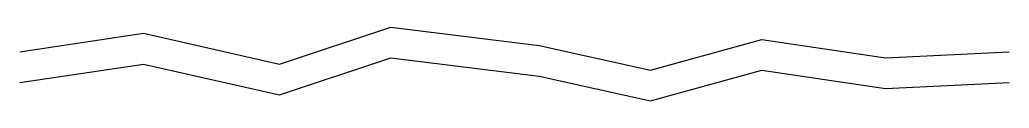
# Model space of a CAD drawing. Header units: metres. Extents: x 0 to 8, y -0.15 to 0.45.
import ezdxf

# ---------------------------------------------------------------- set-up
doc = ezdxf.new("R2010")
doc.units = ezdxf.units.M

msp = doc.modelspace()

# ---------------------------------------------------------------- linework, layer by layer
for p, q in [((0, 0.25), (1, 0.4)), ((1, 0.4), (2.1, 0.15)), ((2.1, 0.15), (3, 0.45)), ((3, 0.45), (4.2, 0.3)), ((5.1, 0.1), (6, 0.35)), ((6, 0.35), (7, 0.2)), ((4.2, 0.3), (5.1, 0.1)), ((7, 0.2), (8, 0.25)), ((2.1, -0.1), (3, 0.2)), ((3, 0.2), (4.2, 0.05)), ((0, 0), (1, 0.15)), ((1, 0.15), (2.1, -0.1)), ((5.1, -0.15), (6, 0.1)), ((6, 0.1), (7, -0.05)), ((4.2, 0.05), (5.1, -0.15)), ((7, -0.05), (8, 0))]:
    msp.add_line(p, q)

doc.saveas('drawing.dxf')
